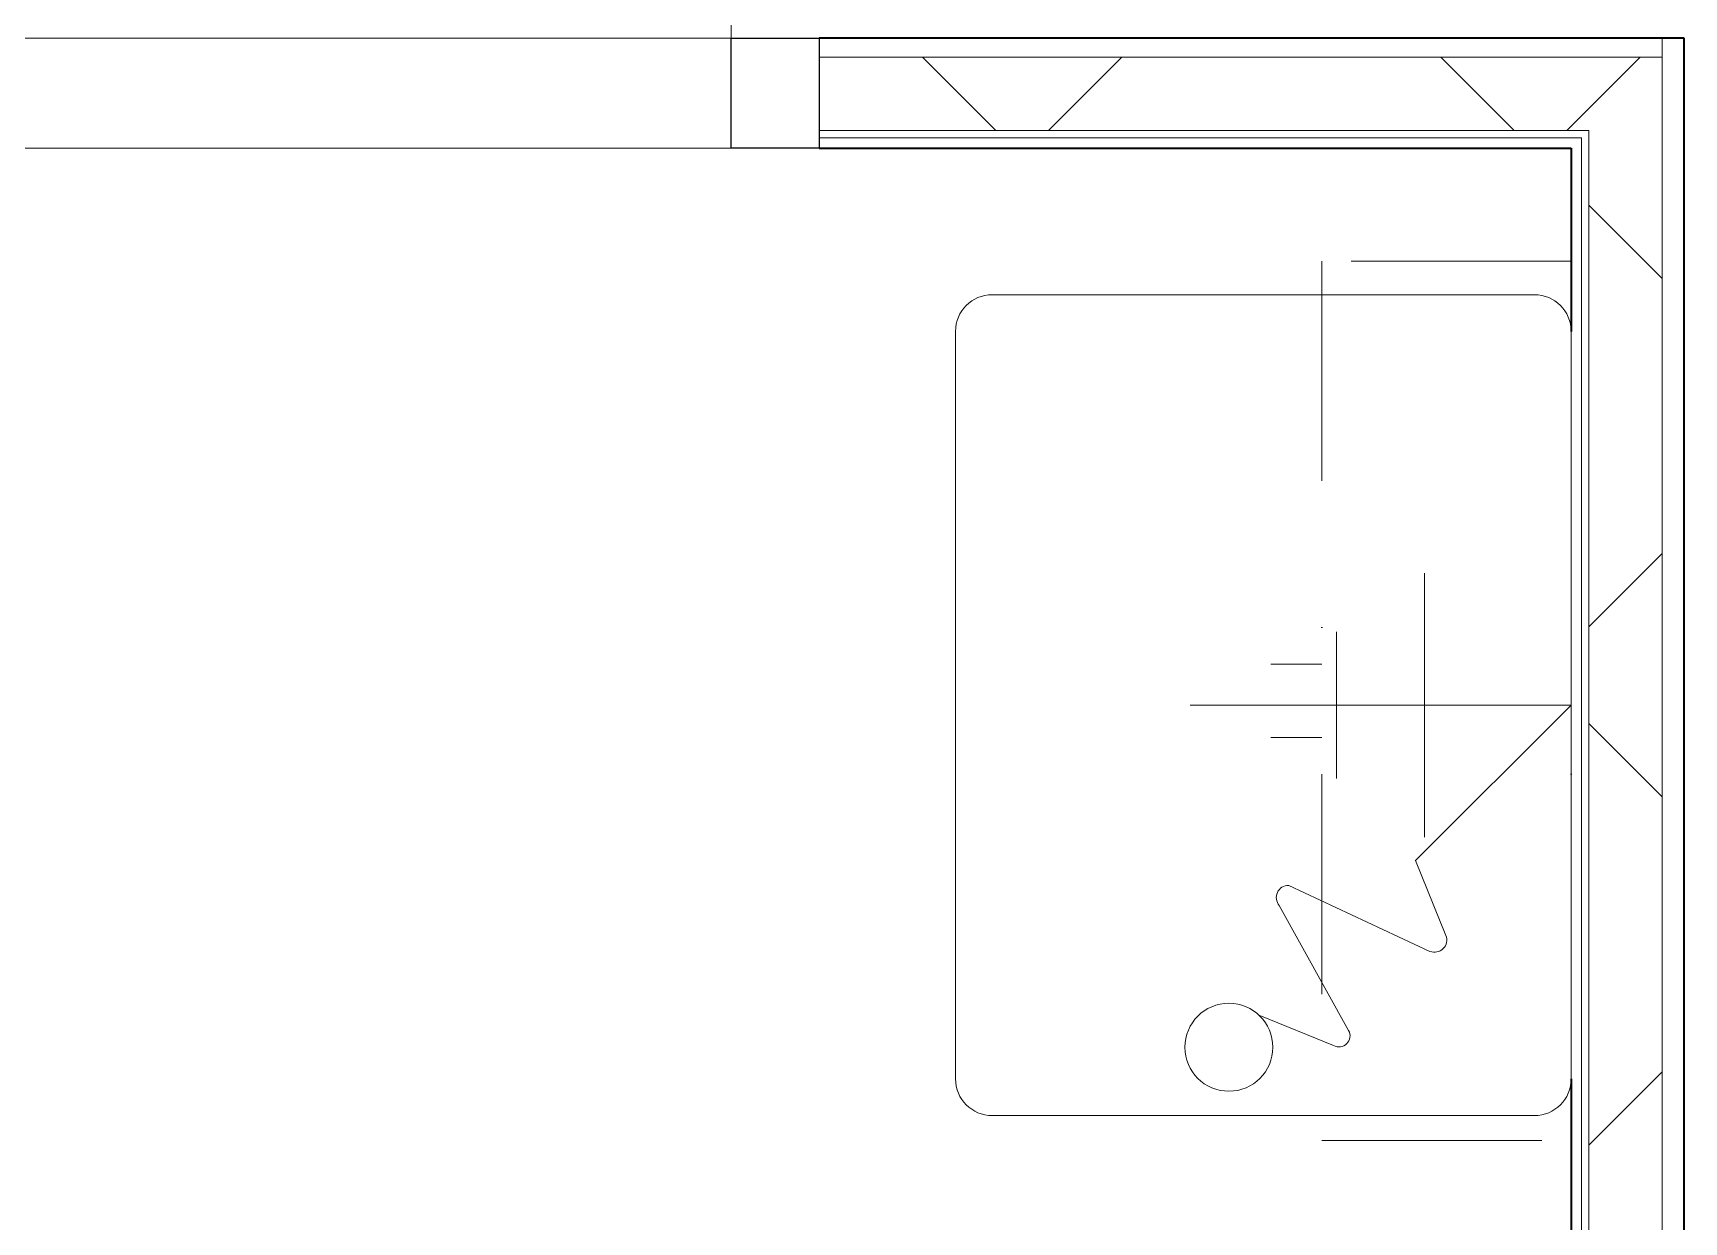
# Model space of a CAD drawing. Header units: millimetres. Extents: x -46592 to 140440, y -36427 to 76663.
# Drawn here: x 35388 to 36514, y 37811 to 38622 of the extents above; entities that cross this region are included whole.
import ezdxf

# ---------------------------------------------------------------- set-up
doc = ezdxf.new("R2010")
doc.units = ezdxf.units.MM
doc.linetypes.add('Pistekatko 3_2_mm', pattern=[350, 150, -100, 0, -100])
for name, color, linetype, lineweight in [('AR1243_ULKOOVI', 3, 'Continuous', 18), ('AR1243_ULKOOVI-1', 3, 'Continuous', 25), ('AR1311_VS', 2, 'Continuous', 18), ('AR1311_VS-1', 2, 'Continuous', 35), ('AR1331_KIINTO', 3, 'Continuous', 18), ('AR1331_KIINTO-3', 3, 'Pistekatko 3_2_mm', 18), ('AR21_PUTKIOSA', 6, 'Continuous', 18)]:
    doc.layers.add(name, color=color, linetype=linetype, lineweight=lineweight)
pattern_1 = [(45, (0, 0), (-176.7767, 176.7767), []), (135, (0, 0), (-176.7767, -176.7767), [])]

# ---------------------------------------------------------------- blocks, each defined once
blk = doc.blocks.new('ARC_OK1 - kostean tilan sisäovi-puu - KPH-elementtiovi - 9x21-1650277-04 2_ krs')
at = {"layer": 'AR1243_ULKOOVI'}
for p, q in [((395, 37.5), (-395, 37.5)), ((-395, -37.5), (395, -37.5)), ((395, -37.5), (395, -827.5))]:
    blk.add_line(p, q, dxfattribs=at)
blk.add_arc((395, -37.5), 790, 180, 270, dxfattribs=at)
at = {"layer": 'AR1243_ULKOOVI-1'}
for p, q in [((-455, -37.5), (-455, 37.5)), ((-455, 37.5), (-395, 37.5)), ((-395, 37.5), (-395, -37.5)), ((395, -37.5), (395, 37.5)), ((395, 37.5), (455, 37.5)), ((455, 37.5), (455, -37.5)), ((-395, -37.5), (-455, -37.5)), ((455, -37.5), (395, -37.5))]:
    blk.add_line(p, q, dxfattribs=at)
blk = doc.blocks.new('Peilikaappi_ilman pistorasioita - 4_-2300346-04 2_ krs')
at = {"layer": 'AR1331_KIINTO'}
for p, q in [((-25, -243.5), (-25, -208.5)), ((25, -243.5), (25, -208.5))]:
    blk.add_line(p, q, dxfattribs=at)
at = {"layer": 'AR1331_KIINTO-3'}
for p, q in [((300, -38.5), (-300, -38.5)), ((-300, -38.5), (-300, -208.5)), ((300, -208.5), (300, -38.5)), ((-300, -208.5), (300, -208.5))]:
    blk.add_line(p, q, dxfattribs=at)
blk = doc.blocks.new('Pesuallas Iso - 560 x 420-2262173-04 2_ krs')
at = {"layer": 'AR21_PUTKIOSA'}
for p, q in [((335, 458.5), (-175, 458.5)), ((-175, 458.5), (335, 458.5)), ((-200, 433.5), (-200, 63.5)), ((-200, 63.5), (-200, 433.5)), ((360, 63.5), (360, 433.5)), ((360, 433.5), (360, 63.5)), ((80, 38.5), (80, 298.5)), ((-152.2, 200.6), (-131.8, 251)), ((-56.6, 237.6), (-141.9, 190.3)), ((-88, 134.9), (-43, 231.2)), ((130, 198.5), (30, 198.5)), ((-26.1, 144.6), (-77.1, 124)), ((80, 38.5), (-26.1, 144.6)), ((170, 138.5), (-10, 138.5)), ((-175, 38.5), (335, 38.5)), ((335, 38.5), (-175, 38.5))]:
    blk.add_line(p, q, dxfattribs=at)
blk.add_circle((-153.4, 272), 30, dxfattribs=at)
for centre, radius, start, end in [((-175, 433.5), 25, 90, 180), ((-175, 433.5), 25, 90, 180), ((335, 433.5), 25, 360, 90), ((335, 433.5), 25, 360, 90), ((-51.2, 231.5), 8.17, 358.3289, 131.6711), ((-145.6, 196.9), 7.54, 151, 299), ((-80.2, 131.7), 8.38, 158, 292), ((-175, 63.5), 25, 180, 270), ((-175, 63.5), 25, 180, 270), ((335, 63.5), 25, 270, 360), ((335, 63.5), 25, 270, 360)]:
    blk.add_arc(centre, radius, start, end, dxfattribs=at)

msp = doc.modelspace()

# ---------------------------------------------------------------- hatches: boundary and pattern name
at = {"layer": 'AR1311_VS'}
h = msp.add_hatch(dxfattribs=at)
h.set_pattern_fill('FP_1', color=256, style=0, pattern_type=2)
h.set_pattern_definition(pattern_1)
h.paths.add_polyline_path([(34875.1, 38555.5), (35014.1, 38555.5), (35014.1, 38605.5), (34875.1, 38605.5)], flags=0)
h.paths.add_polyline_path([(35924.1, 38555.5), (36499.1, 38555.5), (36499.1, 38605.5), (35924.1, 38605.5)], flags=0)
h = msp.add_hatch(dxfattribs=at)
h.set_pattern_fill('FP_1', color=256, style=0, pattern_type=2)
h.set_pattern_definition(pattern_1)
h.paths.add_polyline_path([(36449.1, 36443.5), (36499.1, 36443.5), (36499.1, 38555.5), (36449.1, 38555.5), (36449.1, 36448.5)], flags=0)

# ---------------------------------------------------------------- linework, layer by layer
for p, q in [((36499.1, 38618.5), (36499.1, 36393.5)), ((35924.1, 38605.5), (36499.1, 38605.5)), ((35924.1, 38555.5), (36449.1, 38555.5)), ((35924.1, 38550.5), (36444.1, 38550.5)), ((36444.1, 38550.5), (36444.1, 36448.5)), ((36449.1, 38555.5), (36449.1, 36443.5))]:
    msp.add_line(p, q, dxfattribs=at)
at = {"layer": 'AR1311_VS-1'}
for p, q in [((36514.1, 38618.5), (35924.1, 38618.5)), ((36514.1, 36378.5), (36514.1, 38618.5)), ((35924.1, 38543.5), (36437.1, 38543.5)), ((36437.1, 38543.5), (36437.1, 38418.5)), ((36437.1, 37908.5), (36437.1, 36455.5))]:
    msp.add_line(p, q, dxfattribs=at)

# ---------------------------------------------------------------- block references
at = {"layer": 'AR1243_ULKOOVI', "rotation": 180}
msp.add_blockref('ARC_OK1 - kostean tilan sisäovi-puu - KPH-elementtiovi - 9x21-1650277-04 2_ krs', (35469.1, 38581), dxfattribs=at)
at = {"layer": 'AR1331_KIINTO', "rotation": 270.0000000000051}
msp.add_blockref('Peilikaappi_ilman pistorasioita - 4_-2300346-04 2_ krs', (36475.6, 38166.5), dxfattribs=at)
at = {"layer": 'AR21_PUTKIOSA', "rotation": 90.00000000000504}
msp.add_blockref('Pesuallas Iso - 560 x 420-2262173-04 2_ krs', (36475.6, 38083.5), dxfattribs=at)

doc.saveas('drawing.dxf')
